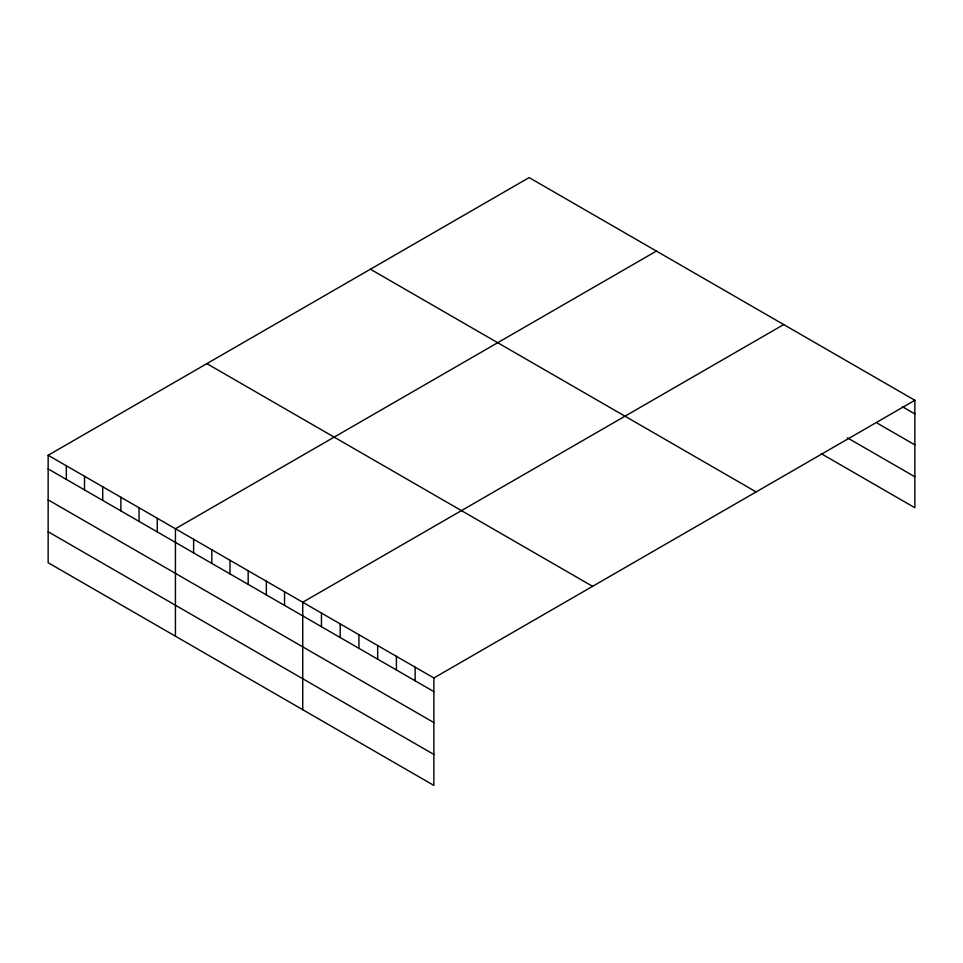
<?xml version="1.0" encoding="UTF-8"?>
<svg xmlns="http://www.w3.org/2000/svg" width="963" height="963" viewBox="0 0 963 963"><rect width="100%" height="100%" fill="white"/><g stroke="black" fill="none" stroke-linecap="round" stroke-linejoin="round"><path stroke-width="1.44" d="M914.85 400.283L433.868 677.976L433.868 785.411L48.15 562.717L48.15 455.27L529.132 177.589L914.85 400.283L914.85 507.73L821.174 453.645M656.417 251.078L175.435 528.759L175.435 636.206M783.701 324.567L302.731 602.248L302.731 709.695M902.355 406.699L914.85 413.909M877.377 423.239L914.85 444.87M847.404 437.828L914.85 476.769M370.406 269.219L756.124 491.912M206.876 363.641L592.594 586.335M48.15 455.27L433.868 677.976M48.15 468.909L433.868 691.603M48.15 499.869L433.868 722.563M48.15 531.757L433.868 754.45M415.137 667.154L415.137 680.781M396.407 656.333L396.407 669.971M377.665 645.523L377.665 659.149M358.934 634.701L358.934 648.328M340.192 623.892L340.192 637.518M321.461 613.07L321.461 626.696M284.542 591.751L284.542 605.39M266.354 581.255L266.354 594.881M248.177 570.758L248.177 584.385M229.988 560.261L229.988 573.888M211.812 549.765L211.812 563.391M193.623 539.268L193.623 552.894M157.258 518.263L157.258 531.901M139.069 507.766L139.069 521.392M120.881 497.269L120.881 510.896M102.704 486.772L102.704 500.399M84.515 476.276L84.515 489.902M66.339 465.779L66.339 479.405"/></g></svg>
